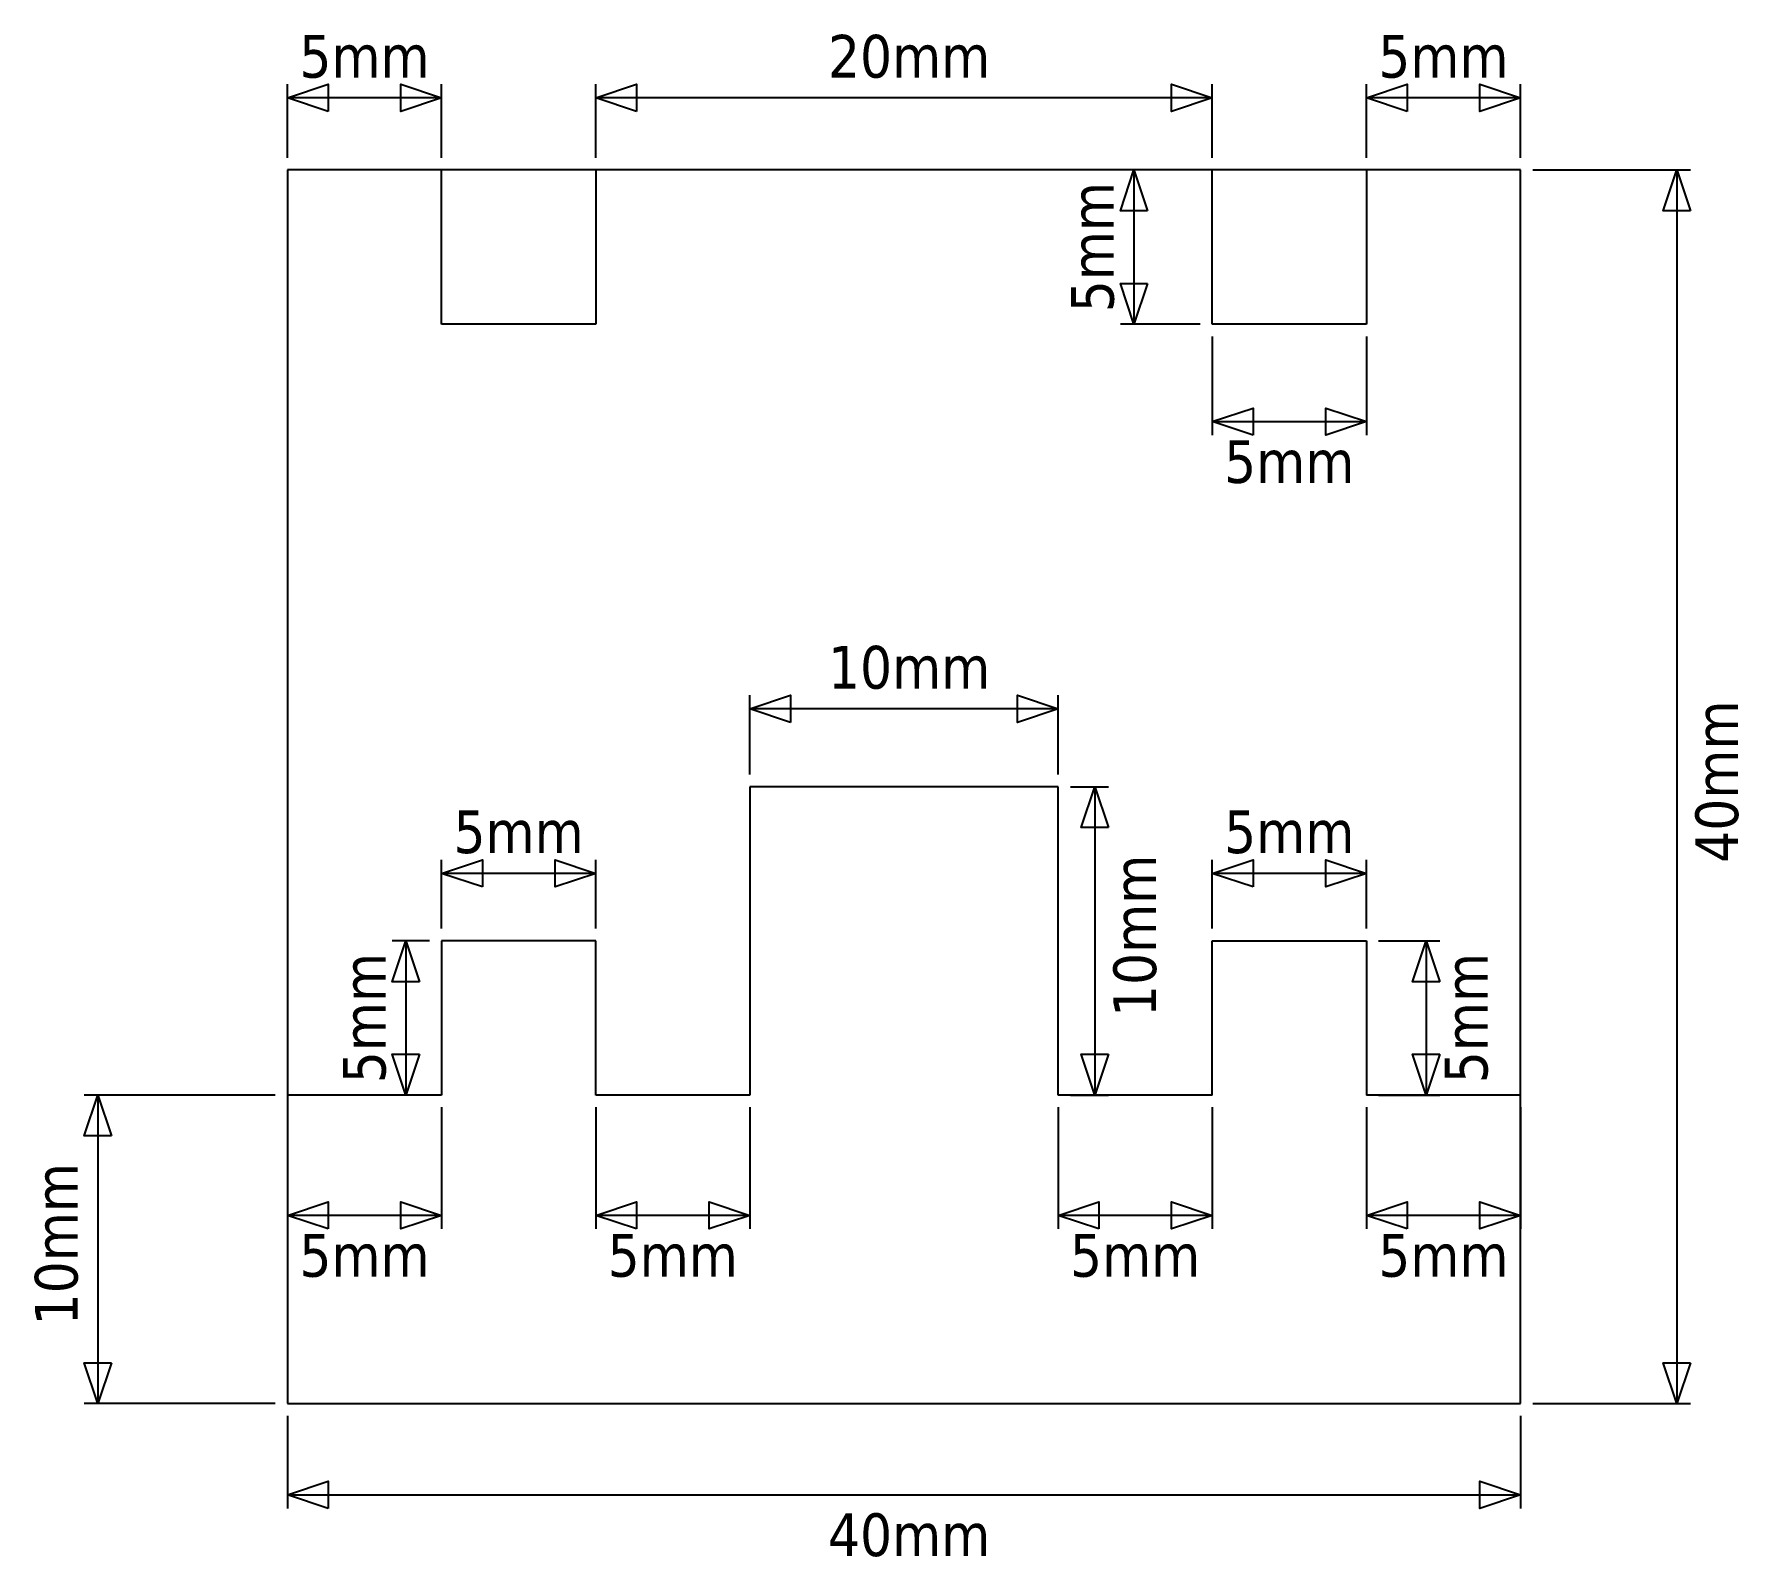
# Model space of a CAD drawing. Extents: x -26.2 to 29.1, y -24.3 to 25.1.
import ezdxf

# ---------------------------------------------------------------- set-up
doc = ezdxf.new("R2010")
doc.units = 0
doc.header["$MEASUREMENT"] = 0
doc.layers.get('0').update_dxf_attribs({"linetype": 'CONTINUOUS'})
doc.styles.add('TAHOMA', font='Tahoma', dxfattribs={"height": 0.2})

msp = doc.modelspace()

# ---------------------------------------------------------------- linework, layer by layer
at = {"color": 250}
for p, q in [((-17.988, 21.099), (-17.988, 23.48)), ((-12.988, 21.099), (-12.988, 23.48)), ((-7.988, 21.099), (-7.988, 23.48)), ((12.012, 21.099), (12.012, 23.48)), ((17.012, 21.099), (17.012, 23.48)), ((22.012, 21.099), (22.012, 23.48)), ((-12.988, 23.04), (-17.988, 23.04)), ((12.012, 23.04), (-7.988, 23.04)), ((22.012, 23.04), (17.012, 23.04)), ((11.615, 20.702), (9.03, 20.702)), ((9.47, 20.702), (9.47, 15.702)), ((22.408, 20.702), (27.522, 20.702)), ((27.081, 20.702), (27.081, -19.298)), ((11.615, 15.702), (9.03, 15.702)), ((12.012, 15.306), (12.012, 12.1)), ((17.012, 15.306), (17.012, 12.1)), ((12.012, 12.541), (17.012, 12.541)), ((-2.988, 1.099), (-2.988, 3.668)), ((7.012, 1.099), (7.012, 3.668)), ((7.012, 3.227), (-2.988, 3.227)), ((7.408, 0.702), (8.641, 0.702)), ((8.2, 0.702), (8.2, -9.298)), ((-12.988, -3.901), (-12.988, -1.666)), ((-7.988, -2.107), (-12.988, -2.107)), ((-7.988, -3.901), (-7.988, -1.666)), ((12.012, -3.901), (12.012, -1.666)), ((17.012, -2.107), (12.012, -2.107)), ((17.012, -3.901), (17.012, -1.666)), ((-13.385, -4.298), (-14.593, -4.298)), ((-14.152, -4.298), (-14.152, -9.298)), ((17.408, -4.298), (19.394, -4.298)), ((18.953, -4.298), (18.953, -9.298)), ((-18.385, -9.298), (-24.584, -9.298)), ((-24.143, -9.298), (-24.143, -19.298)), ((-13.385, -9.298), (-14.593, -9.298)), ((7.408, -9.298), (8.641, -9.298)), ((17.408, -9.298), (19.394, -9.298)), ((-17.988, -9.694), (-17.988, -13.639)), ((-12.988, -9.694), (-12.988, -13.639)), ((-7.988, -9.694), (-7.988, -13.639)), ((-2.988, -9.694), (-2.988, -13.639)), ((7.012, -9.694), (7.012, -13.639)), ((12.012, -9.694), (12.012, -13.639)), ((17.012, -9.694), (17.012, -13.639)), ((22.012, -9.694), (22.012, -13.639)), ((-12.988, -13.198), (-17.988, -13.198)), ((-2.988, -13.198), (-7.988, -13.198)), ((12.012, -13.198), (7.012, -13.198)), ((22.012, -13.198), (17.012, -13.198)), ((-18.385, -19.298), (-24.584, -19.298)), ((22.408, -19.298), (27.522, -19.298)), ((-17.988, -19.694), (-17.988, -22.698)), ((22.012, -19.694), (22.012, -22.698)), ((-17.988, -22.258), (22.012, -22.258))]:
    msp.add_line(p, q, dxfattribs=at)
for p, q in [((-17.988, 20.702), (-17.988, -9.298)), ((-12.988, 20.702), (-17.988, 20.702)), ((-7.988, 20.702), (-12.988, 20.702)), ((-12.988, 15.702), (-12.988, 20.702)), ((12.012, 20.702), (-7.988, 20.702)), ((-7.988, 20.702), (-7.988, 15.702)), ((17.012, 20.702), (12.012, 20.702)), ((12.012, 15.702), (12.012, 20.702)), ((22.012, 20.702), (17.012, 20.702)), ((17.012, 20.702), (17.012, 15.702)), ((22.012, -9.298), (22.012, 20.702)), ((-7.988, 15.702), (-12.988, 15.702)), ((17.012, 15.702), (12.012, 15.702)), ((-2.988, 0.702), (-2.988, -9.298)), ((7.012, 0.702), (-2.988, 0.702)), ((7.012, -9.298), (7.012, 0.702)), ((-7.988, -4.298), (-12.988, -4.298)), ((-12.988, -4.298), (-12.988, -9.298)), ((-7.988, -9.298), (-7.988, -4.298)), ((12.012, -4.298), (17.012, -4.298)), ((12.012, -9.298), (12.012, -4.298)), ((17.012, -4.298), (17.012, -9.298)), ((-17.988, -9.298), (-17.988, -19.298)), ((-12.988, -9.298), (-17.988, -9.298)), ((-2.988, -9.298), (-7.988, -9.298)), ((12.012, -9.298), (7.012, -9.298)), ((22.012, -9.298), (17.012, -9.298)), ((22.012, -19.298), (22.012, -9.298)), ((-17.988, -19.298), (22.012, -19.298))]:
    msp.add_line(p, q)

# ---------------------------------------------------------------- texts
at = {"color": 250, "char_height": 1.3855, "attachment_point": 7, "style": 'TAHOMA'}
for s, insert in [('5mm', (-17.603, 23.669)), ('20mm', (-0.455, 23.669)), ('5mm', (17.397, 23.669)), ('5mm', (12.397, 10.526)), ('10mm', (-0.455, 3.856)), ('5mm', (-12.603, -1.478)), ('5mm', (12.397, -1.478)), ('5mm', (-17.603, -15.213)), ('5mm', (-7.603, -15.213)), ('5mm', (7.397, -15.213)), ('5mm', (17.397, -15.213)), ('40mm', (-0.455, -24.272))]:
    msp.add_mtext(s, dxfattribs=dict(at, insert=insert))
at = {"color": 250, "char_height": 1.3855, "attachment_point": 7, "rotation": 90, "style": 'TAHOMA'}
for s, insert in [('5mm', (8.841, 16.087)), ('40mm', (29.096, -1.765)), ('10mm', (10.215, -6.765)), ('5mm', (-14.781, -8.913)), ('5mm', (20.967, -8.913)), ('10mm', (-24.772, -16.765))]:
    msp.add_mtext(s, dxfattribs=dict(at, insert=insert))

# ---------------------------------------------------------------- meshes
at = {"color": 250}
mesh = msp.add_polyface(dxfattribs=at)
corners = [(-16.667, 22.599), (-17.988, 23.04), (-16.667, 23.48)]
mesh.append_faces([[corners[k] for k in face] for face in [(0, 1, 2)]], dxfattribs={"color": 250})
mesh = msp.add_polyface(dxfattribs=at)
corners = [(-12.988, 23.04), (-14.31, 22.599), (-14.31, 23.48)]
mesh.append_faces([[corners[k] for k in face] for face in [(0, 1, 2)]], dxfattribs={"color": 250})
mesh = msp.add_polyface(dxfattribs=at)
corners = [(-6.667, 22.599), (-7.988, 23.04), (-6.667, 23.48)]
mesh.append_faces([[corners[k] for k in face] for face in [(0, 1, 2)]], dxfattribs={"color": 250})
mesh = msp.add_polyface(dxfattribs=at)
corners = [(12.012, 23.04), (10.69, 22.599), (10.69, 23.48)]
mesh.append_faces([[corners[k] for k in face] for face in [(0, 1, 2)]], dxfattribs={"color": 250})
mesh = msp.add_polyface(dxfattribs=at)
corners = [(18.333, 22.599), (17.012, 23.04), (18.333, 23.48)]
mesh.append_faces([[corners[k] for k in face] for face in [(0, 1, 2)]], dxfattribs={"color": 250})
mesh = msp.add_polyface(dxfattribs=at)
corners = [(22.012, 23.04), (20.69, 22.599), (20.69, 23.48)]
mesh.append_faces([[corners[k] for k in face] for face in [(0, 1, 2)]], dxfattribs={"color": 250})
mesh = msp.add_polyface(dxfattribs=at)
corners = [(9.911, 19.38), (9.03, 19.38), (9.47, 20.702)]
mesh.append_faces([[corners[k] for k in face] for face in [(0, 1, 2)]], dxfattribs={"color": 250})
mesh = msp.add_polyface(dxfattribs=at)
corners = [(27.522, 19.38), (26.641, 19.38), (27.081, 20.702)]
mesh.append_faces([[corners[k] for k in face] for face in [(0, 1, 2)]], dxfattribs={"color": 250})
mesh = msp.add_polyface(dxfattribs=at)
corners = [(9.911, 17.024), (9.47, 15.702), (9.03, 17.024)]
mesh.append_faces([[corners[k] for k in face] for face in [(0, 1, 2)]], dxfattribs={"color": 250})
mesh = msp.add_polyface(dxfattribs=at)
corners = [(13.333, 12.1), (12.012, 12.541), (13.333, 12.981)]
mesh.append_faces([[corners[k] for k in face] for face in [(0, 1, 2)]], dxfattribs={"color": 250})
mesh = msp.add_polyface(dxfattribs=at)
corners = [(17.012, 12.541), (15.69, 12.1), (15.69, 12.981)]
mesh.append_faces([[corners[k] for k in face] for face in [(0, 1, 2)]], dxfattribs={"color": 250})
mesh = msp.add_polyface(dxfattribs=at)
corners = [(-1.667, 2.787), (-2.988, 3.227), (-1.667, 3.668)]
mesh.append_faces([[corners[k] for k in face] for face in [(0, 1, 2)]], dxfattribs={"color": 250})
mesh = msp.add_polyface(dxfattribs=at)
corners = [(7.012, 3.227), (5.69, 2.787), (5.69, 3.668)]
mesh.append_faces([[corners[k] for k in face] for face in [(0, 1, 2)]], dxfattribs={"color": 250})
mesh = msp.add_polyface(dxfattribs=at)
corners = [(8.641, -0.62), (7.76, -0.62), (8.2, 0.702)]
mesh.append_faces([[corners[k] for k in face] for face in [(0, 1, 2)]], dxfattribs={"color": 250})
mesh = msp.add_polyface(dxfattribs=at)
corners = [(-11.667, -2.547), (-12.988, -2.107), (-11.667, -1.666)]
mesh.append_faces([[corners[k] for k in face] for face in [(0, 1, 2)]], dxfattribs={"color": 250})
mesh = msp.add_polyface(dxfattribs=at)
corners = [(-7.988, -2.107), (-9.31, -2.547), (-9.31, -1.666)]
mesh.append_faces([[corners[k] for k in face] for face in [(0, 1, 2)]], dxfattribs={"color": 250})
mesh = msp.add_polyface(dxfattribs=at)
corners = [(13.333, -2.547), (12.012, -2.107), (13.333, -1.666)]
mesh.append_faces([[corners[k] for k in face] for face in [(0, 1, 2)]], dxfattribs={"color": 250})
mesh = msp.add_polyface(dxfattribs=at)
corners = [(17.012, -2.107), (15.69, -2.547), (15.69, -1.666)]
mesh.append_faces([[corners[k] for k in face] for face in [(0, 1, 2)]], dxfattribs={"color": 250})
mesh = msp.add_polyface(dxfattribs=at)
corners = [(-13.712, -5.62), (-14.593, -5.62), (-14.152, -4.298)]
mesh.append_faces([[corners[k] for k in face] for face in [(0, 1, 2)]], dxfattribs={"color": 250})
mesh = msp.add_polyface(dxfattribs=at)
corners = [(19.394, -5.62), (18.512, -5.62), (18.953, -4.298)]
mesh.append_faces([[corners[k] for k in face] for face in [(0, 1, 2)]], dxfattribs={"color": 250})
mesh = msp.add_polyface(dxfattribs=at)
corners = [(-13.712, -7.976), (-14.152, -9.298), (-14.593, -7.976)]
mesh.append_faces([[corners[k] for k in face] for face in [(0, 1, 2)]], dxfattribs={"color": 250})
mesh = msp.add_polyface(dxfattribs=at)
corners = [(8.641, -7.976), (8.2, -9.298), (7.76, -7.976)]
mesh.append_faces([[corners[k] for k in face] for face in [(0, 1, 2)]], dxfattribs={"color": 250})
mesh = msp.add_polyface(dxfattribs=at)
corners = [(19.394, -7.976), (18.953, -9.298), (18.512, -7.976)]
mesh.append_faces([[corners[k] for k in face] for face in [(0, 1, 2)]], dxfattribs={"color": 250})
mesh = msp.add_polyface(dxfattribs=at)
corners = [(-23.703, -10.62), (-24.584, -10.62), (-24.143, -9.298)]
mesh.append_faces([[corners[k] for k in face] for face in [(0, 1, 2)]], dxfattribs={"color": 250})
mesh = msp.add_polyface(dxfattribs=at)
corners = [(-16.667, -13.639), (-17.988, -13.198), (-16.667, -12.758)]
mesh.append_faces([[corners[k] for k in face] for face in [(0, 1, 2)]], dxfattribs={"color": 250})
mesh = msp.add_polyface(dxfattribs=at)
corners = [(-12.988, -13.198), (-14.31, -13.639), (-14.31, -12.758)]
mesh.append_faces([[corners[k] for k in face] for face in [(0, 1, 2)]], dxfattribs={"color": 250})
mesh = msp.add_polyface(dxfattribs=at)
corners = [(-6.667, -13.639), (-7.988, -13.198), (-6.667, -12.758)]
mesh.append_faces([[corners[k] for k in face] for face in [(0, 1, 2)]], dxfattribs={"color": 250})
mesh = msp.add_polyface(dxfattribs=at)
corners = [(-2.988, -13.198), (-4.31, -13.639), (-4.31, -12.758)]
mesh.append_faces([[corners[k] for k in face] for face in [(0, 1, 2)]], dxfattribs={"color": 250})
mesh = msp.add_polyface(dxfattribs=at)
corners = [(8.333, -13.639), (7.012, -13.198), (8.333, -12.758)]
mesh.append_faces([[corners[k] for k in face] for face in [(0, 1, 2)]], dxfattribs={"color": 250})
mesh = msp.add_polyface(dxfattribs=at)
corners = [(12.012, -13.198), (10.69, -13.639), (10.69, -12.758)]
mesh.append_faces([[corners[k] for k in face] for face in [(0, 1, 2)]], dxfattribs={"color": 250})
mesh = msp.add_polyface(dxfattribs=at)
corners = [(18.333, -13.639), (17.012, -13.198), (18.333, -12.758)]
mesh.append_faces([[corners[k] for k in face] for face in [(0, 1, 2)]], dxfattribs={"color": 250})
mesh = msp.add_polyface(dxfattribs=at)
corners = [(22.012, -13.198), (20.69, -13.639), (20.69, -12.758)]
mesh.append_faces([[corners[k] for k in face] for face in [(0, 1, 2)]], dxfattribs={"color": 250})
mesh = msp.add_polyface(dxfattribs=at)
corners = [(-23.703, -17.976), (-24.143, -19.298), (-24.584, -17.976)]
mesh.append_faces([[corners[k] for k in face] for face in [(0, 1, 2)]], dxfattribs={"color": 250})
mesh = msp.add_polyface(dxfattribs=at)
corners = [(27.522, -17.976), (27.081, -19.298), (26.641, -17.976)]
mesh.append_faces([[corners[k] for k in face] for face in [(0, 1, 2)]], dxfattribs={"color": 250})
mesh = msp.add_polyface(dxfattribs=at)
corners = [(-16.667, -22.698), (-17.988, -22.258), (-16.667, -21.817)]
mesh.append_faces([[corners[k] for k in face] for face in [(0, 1, 2)]], dxfattribs={"color": 250})
mesh = msp.add_polyface(dxfattribs=at)
corners = [(22.012, -22.258), (20.69, -22.698), (20.69, -21.817)]
mesh.append_faces([[corners[k] for k in face] for face in [(0, 1, 2)]], dxfattribs={"color": 250})

doc.saveas('drawing.dxf')
